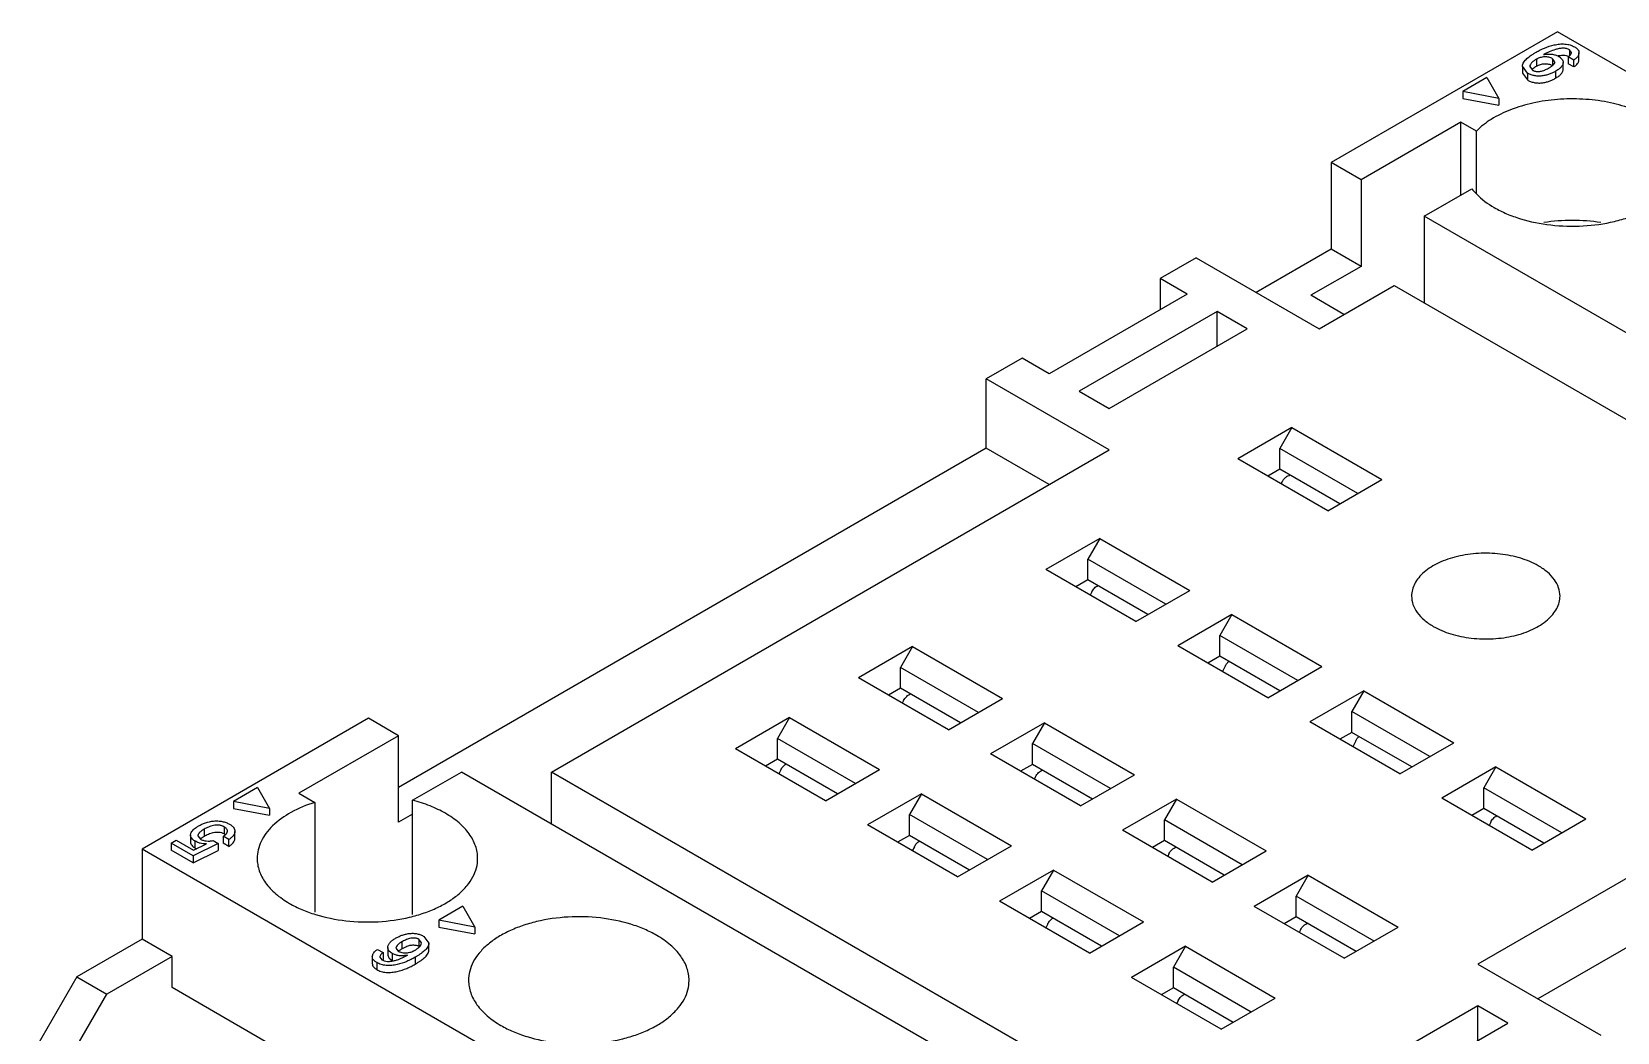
# Model space of a CAD drawing. Header units: millimetres. Extents: x 10.6 to 82, y 34.2 to 95.1.
# Drawn here: x 16.7 to 54.09, y 71.52 to 95.1 of the extents above; entities that cross this region are included whole.
import ezdxf

# ---------------------------------------------------------------- set-up
doc = ezdxf.new("R2010")
doc.units = ezdxf.units.MM
doc.header["$LTSCALE"] = 8.408249
doc.layers.get('0').update_dxf_attribs({"linetype": 'CONTINUOUS'})

msp = doc.modelspace()

# ---------------------------------------------------------------- linework, layer by layer
at = {"color": 7}
for p, q in [((52.675, 95.104), (47.336, 92.021)), ((73.322, 83.183), (52.675, 95.104)), ((52.959, 94.68), (52.959, 94.549)), ((53.005, 94.613), (52.959, 94.68)), ((53.182, 94.445), (53.182, 94.608)), ((51.848, 94.29), (51.848, 94.127)), ((51.966, 94.13), (51.848, 94.29)), ((52.021, 94.285), (52.087, 94.196)), ((52.182, 94.456), (52.182, 94.293)), ((52.559, 94.468), (52.559, 94.314)), ((52.616, 94.396), (52.559, 94.468)), ((52.807, 94.214), (52.807, 94.378)), ((52.926, 94.511), (52.926, 94.348)), ((53.058, 94.435), (52.926, 94.511)), ((53.058, 94.272), (52.926, 94.348)), ((53.058, 94.272), (53.058, 94.435)), ((51.013, 94.022), (50.447, 93.695)), ((51.013, 94.022), (51.296, 93.532)), ((51.848, 94.127), (51.966, 93.967)), ((51.966, 94.13), (51.966, 93.967)), ((52.629, 94.17), (52.629, 94.007)), ((50.447, 93.695), (50.447, 93.532)), ((51.296, 93.532), (50.447, 93.695)), ((50.447, 93.532), (51.296, 93.369)), ((51.296, 93.532), (51.296, 93.369)), ((50.396, 92.971), (48.043, 91.613)), ((50.396, 91.251), (50.396, 92.971)), ((50.763, 92.759), (50.396, 92.971)), ((50.763, 91.284), (50.763, 92.759)), ((47.336, 92.021), (47.336, 89.98)), ((48.043, 91.613), (47.336, 92.021)), ((48.043, 91.613), (48.043, 89.572)), ((49.533, 90.753), (50.656, 91.401)), ((49.533, 90.753), (49.533, 88.712)), ((65.792, 81.366), (49.533, 90.753)), ((44.154, 89.776), (43.306, 89.286)), ((44.154, 89.776), (47.053, 88.102)), ((47.336, 89.98), (45.568, 88.959)), ((48.043, 89.572), (47.336, 89.98)), ((48.043, 89.572), (46.86, 88.889)), ((43.306, 89.286), (43.306, 88.551)), ((43.942, 88.919), (43.306, 89.286)), ((47.053, 88.102), (48.821, 89.123)), ((48.821, 89.123), (65.792, 79.325)), ((43.942, 88.919), (40.689, 87.041)), ((47.638, 88.44), (46.86, 88.889)), ((44.649, 88.51), (41.396, 86.633)), ((44.649, 87.694), (44.649, 88.51)), ((45.356, 88.102), (44.649, 88.51)), ((42.104, 86.224), (45.356, 88.102)), ((40.053, 87.408), (39.204, 86.918)), ((40.689, 87.041), (40.053, 87.408)), ((39.204, 85.285), (39.204, 86.918)), ((42.104, 85.244), (39.204, 86.918)), ((41.396, 86.633), (42.104, 86.224)), ((46.41, 85.771), (45.137, 85.036)), ((46.41, 85.771), (46.127, 85.281)), ((46.41, 85.771), (48.531, 84.546)), ((39.204, 85.285), (25.345, 77.284)), ((40.689, 84.428), (39.204, 85.285)), ((46.127, 84.791), (46.127, 85.281)), ((47.965, 84.22), (46.127, 85.281)), ((28.951, 77.651), (42.104, 85.244)), ((47.258, 83.812), (45.137, 85.036)), ((46.127, 84.791), (45.844, 84.628)), ((47.541, 83.975), (46.127, 84.791)), ((47.258, 83.812), (48.531, 84.546)), ((46.179, 84.487), (46.159, 84.446)), ((41.884, 83.158), (40.612, 82.424)), ((41.884, 83.158), (41.602, 82.668)), ((41.884, 83.158), (44.006, 81.934)), ((41.602, 82.179), (41.602, 82.668)), ((43.44, 81.607), (41.602, 82.668)), ((42.733, 81.199), (40.612, 82.424)), ((41.602, 82.179), (41.319, 82.015)), ((43.016, 81.362), (41.602, 82.179)), ((41.696, 81.899), (41.657, 81.82)), ((42.733, 81.199), (44.006, 81.934)), ((44.996, 81.362), (43.723, 80.627)), ((44.996, 81.362), (44.713, 80.872)), ((44.996, 81.362), (47.117, 80.137)), ((44.713, 80.382), (44.713, 80.872)), ((46.551, 79.811), (44.713, 80.872)), ((37.465, 80.607), (36.192, 79.872)), ((37.465, 80.607), (37.182, 80.117)), ((37.465, 80.607), (39.586, 79.382)), ((45.844, 79.403), (43.723, 80.627)), ((63.67, 80.55), (50.801, 73.12)), ((37.182, 79.627), (37.182, 80.117)), ((39.021, 79.056), (37.182, 80.117)), ((44.713, 80.382), (44.43, 80.219)), ((46.127, 79.566), (44.713, 80.382)), ((44.85, 80.16), (44.779, 80.017)), ((45.844, 79.403), (47.117, 80.137)), ((38.314, 78.647), (36.192, 79.872)), ((37.182, 79.627), (36.899, 79.464)), ((38.596, 78.811), (37.182, 79.627)), ((37.255, 79.334), (37.226, 79.275)), ((38.314, 78.647), (39.586, 79.382)), ((48.107, 79.566), (46.834, 78.831)), ((48.107, 79.566), (47.824, 79.076)), ((48.107, 79.566), (50.228, 78.341)), ((24.638, 78.917), (19.299, 75.834)), ((25.345, 78.508), (24.638, 78.917)), ((34.566, 78.933), (33.293, 78.198)), ((34.566, 78.933), (34.283, 78.443)), ((34.566, 78.933), (36.687, 77.708)), ((47.824, 78.586), (47.824, 79.076)), ((49.663, 78.015), (47.824, 79.076)), ((63.67, 78.917), (52.215, 72.303)), ((40.576, 78.811), (39.303, 78.076)), ((40.576, 78.811), (40.293, 78.321)), ((40.576, 78.811), (42.698, 77.586)), ((48.955, 77.606), (46.834, 78.831)), ((47.824, 78.586), (47.541, 78.423)), ((49.238, 77.77), (47.824, 78.586)), ((25.345, 78.508), (22.995, 77.152)), ((25.345, 76.467), (25.345, 78.508)), ((35.414, 76.973), (33.293, 78.198)), ((34.283, 77.953), (34.283, 78.443)), ((36.121, 77.382), (34.283, 78.443)), ((40.293, 77.831), (40.293, 78.321)), ((42.132, 77.259), (40.293, 78.321)), ((47.918, 78.388), (47.848, 78.246)), ((48.955, 77.606), (50.228, 78.341)), ((34.283, 77.953), (34, 77.79)), ((35.697, 77.137), (34.283, 77.953)), ((41.425, 76.851), (39.303, 78.076)), ((40.293, 77.831), (40.011, 77.668)), ((41.708, 77.014), (40.293, 77.831)), ((51.218, 77.77), (49.945, 77.035)), ((51.218, 77.77), (50.935, 77.28)), ((51.218, 77.77), (53.34, 76.545)), ((25.68, 76.985), (26.832, 77.65)), ((43.094, 68.262), (26.832, 77.65)), ((28.951, 76.426), (28.951, 77.651)), ((43.801, 69.078), (28.951, 77.651)), ((34.363, 77.706), (34.315, 77.608)), ((35.414, 76.973), (36.687, 77.708)), ((40.367, 77.539), (40.337, 77.479)), ((41.425, 76.851), (42.698, 77.586)), ((22.022, 77.284), (21.456, 76.957)), ((22.022, 77.284), (22.305, 76.794)), ((22.995, 77.152), (23.371, 76.935)), ((37.677, 77.137), (36.404, 76.402)), ((37.677, 77.137), (37.394, 76.647)), ((37.677, 77.137), (39.798, 75.912)), ((52.067, 75.81), (49.945, 77.035)), ((50.935, 76.79), (50.935, 77.28)), ((52.774, 76.218), (50.935, 77.28)), ((21.456, 76.957), (21.456, 76.794)), ((22.305, 76.794), (21.456, 76.957)), ((21.456, 76.794), (22.305, 76.631)), ((22.305, 76.794), (22.305, 76.631)), ((23.371, 76.935), (23.371, 74.347)), ((25.68, 76.661), (25.345, 76.467)), ((25.68, 74.295), (25.68, 76.985)), ((37.394, 76.157), (37.394, 76.647)), ((39.233, 75.585), (37.394, 76.647)), ((43.688, 77.014), (42.415, 76.279)), ((43.688, 77.014), (43.405, 76.524)), ((43.688, 77.014), (45.809, 75.79)), ((50.935, 76.79), (50.653, 76.627)), ((52.35, 75.973), (50.935, 76.79)), ((20.764, 76.302), (20.764, 76.139)), ((21.236, 76.358), (21.236, 76.195)), ((38.526, 75.177), (36.404, 76.402)), ((44.536, 75.055), (42.415, 76.279)), ((43.405, 76.035), (43.405, 76.524)), ((45.243, 75.463), (43.405, 76.524)), ((51.1, 76.469), (51.062, 76.39)), ((52.067, 75.81), (53.34, 76.545)), ((19.987, 75.973), (20.105, 76.041)), ((19.987, 75.973), (19.987, 75.81)), ((20.503, 75.675), (19.987, 75.973)), ((20.105, 76.041), (20.512, 75.806)), ((20.444, 76.163), (20.444, 75.999)), ((21.092, 75.965), (20.503, 75.675)), ((20.512, 75.806), (20.817, 75.956)), ((20.545, 76.025), (20.545, 75.862)), ((20.616, 76.148), (20.674, 76.07)), ((20.974, 76.033), (21.092, 75.965)), ((21.092, 75.965), (21.092, 75.801)), ((21.21, 76.135), (21.21, 75.971)), ((21.343, 76.058), (21.21, 76.135)), ((21.343, 75.895), (21.21, 75.971)), ((21.227, 76.199), (21.236, 76.195)), ((21.343, 75.895), (21.343, 76.058)), ((21.49, 76.089), (21.49, 76.252)), ((37.394, 76.157), (37.111, 75.994)), ((38.808, 75.341), (37.394, 76.157)), ((38.526, 75.177), (39.798, 75.912)), ((43.405, 76.035), (43.122, 75.871)), ((44.819, 75.218), (43.405, 76.035)), ((19.299, 75.834), (19.299, 73.712)), ((39.947, 63.914), (19.299, 75.834)), ((20.503, 75.512), (19.987, 75.81)), ((20.503, 75.512), (21.092, 75.801)), ((20.503, 75.675), (20.503, 75.512)), ((37.51, 75.889), (37.462, 75.792)), ((43.513, 75.722), (43.484, 75.662)), ((44.536, 75.055), (45.809, 75.79)), ((40.788, 75.341), (39.516, 74.606)), ((40.788, 75.341), (40.506, 74.851)), ((40.788, 75.341), (42.91, 74.116)), ((46.799, 75.218), (45.526, 74.483)), ((46.799, 75.218), (46.516, 74.728)), ((46.799, 75.218), (48.92, 73.993)), ((40.506, 74.361), (40.506, 74.851)), ((42.344, 73.789), (40.506, 74.851)), ((26.865, 74.487), (26.3, 74.161)), ((26.865, 74.487), (27.148, 73.997)), ((41.637, 73.381), (39.516, 74.606)), ((47.647, 73.259), (45.526, 74.483)), ((46.516, 74.238), (46.516, 74.728)), ((48.354, 73.667), (46.516, 74.728)), ((26.3, 74.161), (26.3, 73.997)), ((27.148, 73.997), (26.3, 74.161)), ((40.506, 74.361), (40.223, 74.197)), ((41.92, 73.544), (40.506, 74.361)), ((40.656, 74.073), (40.608, 73.975)), ((41.637, 73.381), (42.91, 74.116)), ((46.516, 74.238), (46.233, 74.075)), ((47.93, 73.422), (46.516, 74.238)), ((19.299, 73.712), (17.758, 72.822)), ((20.007, 73.303), (19.299, 73.712)), ((25.824, 73.709), (25.824, 73.546)), ((25.887, 73.622), (25.824, 73.709)), ((25.945, 73.775), (26.064, 73.615)), ((26.3, 73.997), (27.148, 73.834)), ((27.148, 73.997), (27.148, 73.834)), ((46.617, 73.93), (46.588, 73.87)), ((47.647, 73.259), (48.92, 73.993)), ((20.007, 73.303), (18.465, 72.413)), ((20.007, 72.568), (20.007, 73.303)), ((24.729, 73.296), (24.729, 73.133)), ((24.853, 73.47), (24.986, 73.394)), ((24.907, 73.29), (24.954, 73.225)), ((24.986, 73.394), (24.986, 73.23)), ((25.094, 73.514), (25.094, 73.351)), ((25.198, 73.373), (25.198, 73.21)), ((25.286, 73.499), (25.338, 73.428)), ((25.423, 73.646), (25.423, 73.483)), ((25.738, 73.284), (25.738, 73.12)), ((26.064, 73.452), (26.064, 73.615)), ((43.9, 73.544), (42.627, 72.809)), ((43.9, 73.544), (43.617, 73.054)), ((43.9, 73.544), (46.021, 72.32)), ((24.832, 73.159), (24.832, 72.996)), ((24.961, 73.221), (24.975, 73.214)), ((24.975, 73.223), (24.986, 73.23)), ((25.198, 73.21), (25.22, 73.198)), ((43.617, 72.564), (43.617, 73.054)), ((45.455, 71.993), (43.617, 73.054)), ((50.801, 73.12), (53.7, 71.446)), ((17.758, 72.822), (16.697, 70.984)), ((17.758, 72.822), (18.465, 72.413)), ((23.648, 70.466), (20.007, 72.568)), ((44.748, 71.585), (42.627, 72.809)), ((43.617, 72.564), (43.334, 72.401)), ((45.031, 71.748), (43.617, 72.564)), ((17.404, 70.576), (18.465, 72.413)), ((43.732, 72.264), (43.697, 72.192)), ((44.748, 71.585), (46.021, 72.32)), ((50.801, 72.14), (47.548, 70.262)), ((50.801, 71.323), (50.801, 72.14)), ((51.508, 71.732), (50.801, 72.14)), ((48.256, 69.854), (51.508, 71.732))]:
    msp.add_line(p, q, dxfattribs=at)
msp.add_arc((25.692, 74.614), 1.573, 242.0183, 242.3081, dxfattribs=at)
for points, knots in [([(51.848, 94.29), (51.848, 94.306), (51.854, 94.34), (51.878, 94.388), (51.913, 94.432), (51.972, 94.488), (52.041, 94.539), (52.115, 94.587), (52.154, 94.61), (52.173, 94.621)], [0, 0, 0, 0, 0.102158, 0.210594, 0.327731, 0.452571, 0.718945, 0.857995, 1, 1, 1, 1]), ([(52.173, 94.621), (52.205, 94.639), (52.269, 94.675), (52.408, 94.738), (52.56, 94.788), (52.723, 94.815), (52.83, 94.817), (52.915, 94.807), (52.975, 94.792), (53.03, 94.772), (53.063, 94.755), (53.079, 94.746)], [0, 0, 0, 0, 0.113169, 0.230695, 0.480573, 0.613538, 0.749492, 0.816566, 0.881273, 0.942572, 1, 1, 1, 1]), ([(52.959, 94.68), (52.947, 94.685), (52.924, 94.697), (52.87, 94.713), (52.798, 94.718), (52.712, 94.706), (52.606, 94.678), (52.506, 94.64), (52.412, 94.597), (52.366, 94.575), (52.344, 94.563)], [0, 0, 0, 0, 0.058346, 0.121706, 0.256675, 0.391124, 0.520175, 0.765493, 0.883894, 1, 1, 1, 1]), ([(52.926, 94.511), (52.937, 94.518), (52.962, 94.534), (52.988, 94.562), (53.001, 94.591), (53.005, 94.606), (53.005, 94.613)], [0, 0, 0, 0, 0.288042, 0.667612, 0.838217, 1, 1, 1, 1]), ([(53.182, 94.608), (53.182, 94.6), (53.18, 94.584), (53.174, 94.56), (53.164, 94.537), (53.145, 94.505), (53.118, 94.477), (53.086, 94.452), (53.068, 94.441), (53.058, 94.435)], [0, 0, 0, 0, 0.108389, 0.218853, 0.332661, 0.45162, 0.709686, 0.851094, 1, 1, 1, 1]), ([(53.079, 94.746), (53.087, 94.741), (53.102, 94.732), (53.128, 94.713), (53.156, 94.686), (53.174, 94.654), (53.181, 94.628), (53.182, 94.615), (53.182, 94.608)], [0, 0, 0, 0, 0.148126, 0.28982, 0.550986, 0.783497, 0.892748, 1, 1, 1, 1]), ([(52.182, 94.456), (52.172, 94.45), (52.152, 94.439), (52.115, 94.414), (52.081, 94.388), (52.052, 94.358), (52.03, 94.329), (52.021, 94.302), (52.021, 94.285)], [0, 0, 0, 0, 0.143521, 0.283312, 0.549194, 0.673302, 0.789974, 1, 1, 1, 1]), ([(52.072, 94.214), (52.079, 94.222), (52.114, 94.252), (52.152, 94.276), (52.182, 94.293)], [0, 0, 0, 0, 0.236942, 1, 1, 1, 1]), ([(52.087, 94.196), (52.094, 94.192), (52.109, 94.185), (52.134, 94.176), (52.16, 94.171), (52.198, 94.167), (52.236, 94.167), (52.273, 94.171), (52.308, 94.178), (52.35, 94.191), (52.396, 94.21), (52.44, 94.232), (52.468, 94.247), (52.481, 94.255)], [0, 0, 0, 0, 0.05841, 0.120366, 0.186313, 0.253862, 0.390527, 0.458017, 0.523841, 0.650247, 0.770759, 0.886995, 1, 1, 1, 1]), ([(52.559, 94.468), (52.545, 94.475), (52.517, 94.49), (52.471, 94.504), (52.42, 94.512), (52.351, 94.512), (52.283, 94.5), (52.229, 94.48), (52.202, 94.467), (52.189, 94.46), (52.182, 94.456)], [0, 0, 0, 0, 0.114594, 0.23867, 0.370281, 0.504975, 0.76539, 0.88636, 0.944114, 1, 1, 1, 1]), ([(52.182, 94.293), (52.189, 94.297), (52.203, 94.305), (52.232, 94.318), (52.273, 94.333), (52.325, 94.345), (52.361, 94.348), (52.38, 94.348)], [0, 0, 0, 0, 0.112335, 0.228694, 0.472972, 0.731521, 1, 1, 1, 1]), ([(52.344, 94.563), (52.359, 94.566), (52.39, 94.572), (52.453, 94.579), (52.517, 94.577), (52.579, 94.568), (52.623, 94.556), (52.663, 94.542), (52.688, 94.529), (52.7, 94.523)], [0, 0, 0, 0, 0.127458, 0.257326, 0.518938, 0.647294, 0.771127, 0.889259, 1, 1, 1, 1]), ([(52.38, 94.348), (52.391, 94.349), (52.418, 94.348), (52.461, 94.342), (52.492, 94.334), (52.507, 94.329)], [0, 0, 0, 0, 0.257978, 0.638092, 1, 1, 1, 1]), ([(52.481, 94.255), (52.49, 94.26), (52.506, 94.269), (52.529, 94.285), (52.551, 94.301), (52.568, 94.315), (52.581, 94.327), (52.589, 94.336), (52.596, 94.346), (52.609, 94.363), (52.617, 94.381), (52.617, 94.396)], [0, 0, 0, 0, 0.143156, 0.282011, 0.417871, 0.547966, 0.611123, 0.671885, 0.731292, 0.789431, 1, 1, 1, 1]), ([(52.507, 94.329), (52.516, 94.326), (52.534, 94.318), (52.55, 94.309), (52.559, 94.305)], [0, 0, 0, 0, 0.512086, 1, 1, 1, 1]), ([(52.807, 94.378), (52.807, 94.368), (52.805, 94.347), (52.79, 94.307), (52.762, 94.27), (52.728, 94.238), (52.687, 94.205), (52.652, 94.184), (52.629, 94.17)], [0, 0, 0, 0, 0.104597, 0.212983, 0.449226, 0.578387, 0.713627, 1, 1, 1, 1]), ([(52.681, 94.534), (52.688, 94.536), (52.718, 94.543), (52.749, 94.548), (52.772, 94.55)], [0, 0, 0, 0, 0.245497, 1, 1, 1, 1]), ([(52.7, 94.523), (52.708, 94.518), (52.724, 94.508), (52.752, 94.488), (52.78, 94.459), (52.803, 94.42), (52.807, 94.391), (52.807, 94.378)], [0, 0, 0, 0, 0.148508, 0.290445, 0.551287, 0.783947, 1, 1, 1, 1]), ([(52.772, 94.55), (52.787, 94.552), (52.842, 94.554), (52.898, 94.545), (52.936, 94.528)], [0, 0, 0, 0, 0.259871, 1, 1, 1, 1]), ([(53.058, 94.272), (53.068, 94.277), (53.086, 94.289), (53.118, 94.313), (53.145, 94.342), (53.164, 94.373), (53.174, 94.397), (53.18, 94.421), (53.182, 94.437), (53.182, 94.445)], [0, 0, 0, 0, 0.148906, 0.290314, 0.54838, 0.667339, 0.781147, 0.891611, 1, 1, 1, 1]), ([(52.629, 94.17), (52.618, 94.164), (52.595, 94.151), (52.546, 94.127), (52.481, 94.1), (52.397, 94.075), (52.307, 94.059), (52.214, 94.055), (52.137, 94.065), (52.079, 94.08), (52.038, 94.094), (52.001, 94.111), (51.977, 94.124), (51.966, 94.13)], [0, 0, 0, 0, 0.056091, 0.113505, 0.23302, 0.359014, 0.490815, 0.625993, 0.759209, 0.823116, 0.88465, 0.943431, 1, 1, 1, 1]), ([(51.966, 93.967), (51.977, 93.96), (52.001, 93.948), (52.038, 93.931), (52.079, 93.917), (52.137, 93.902), (52.214, 93.892), (52.307, 93.896), (52.397, 93.912), (52.481, 93.937), (52.546, 93.963), (52.595, 93.987), (52.618, 94), (52.629, 94.007)], [0, 0, 0, 0, 0.056569, 0.11535, 0.176884, 0.240791, 0.374007, 0.509185, 0.640986, 0.76698, 0.886495, 0.943909, 1, 1, 1, 1]), ([(52.629, 94.007), (52.652, 94.021), (52.687, 94.042), (52.728, 94.074), (52.762, 94.107), (52.79, 94.144), (52.805, 94.184), (52.807, 94.204), (52.807, 94.214)], [0, 0, 0, 0, 0.286373, 0.421613, 0.550774, 0.787017, 0.895403, 1, 1, 1, 1]), ([(54.863, 93.081), (54.715, 93.166), (54.386, 93.314), (53.849, 93.457), (53.27, 93.527), (52.678, 93.52), (52.104, 93.437), (51.577, 93.282), (51.123, 93.062), (50.867, 92.866), (50.763, 92.759)], [0, 0, 0, 0, 0.118243, 0.246874, 0.382072, 0.519258, 0.653633, 0.780709, 0.896859, 1, 1, 1, 1]), ([(51.186, 90.958), (51.28, 90.904), (51.48, 90.805), (51.92, 90.646), (52.525, 90.525), (53.276, 90.504), (53.895, 90.591), (54.358, 90.724), (54.67, 90.85), (54.948, 91.001), (55.185, 91.175), (55.377, 91.367), (55.518, 91.575), (55.605, 91.794), (55.625, 91.945), (55.625, 92.019)], [0, 0, 0, 0, 0.062392, 0.12881, 0.270304, 0.417367, 0.561619, 0.630255, 0.695382, 0.756364, 0.812833, 0.864766, 0.912567, 0.957168, 1, 1, 1, 1]), ([(50.656, 91.401), (50.689, 91.359), (50.842, 91.185), (51.032, 91.047), (51.186, 90.958)], [0, 0, 0, 0, 0.23164, 1, 1, 1, 1]), ([(52.356, 90.612), (52.577, 90.646), (53.026, 90.679), (53.474, 90.646), (53.696, 90.612)], [0, 0, 0, 0, 0.500005, 1, 1, 1, 1]), ([(46.179, 84.487), (46.189, 84.508), (46.214, 84.547), (46.261, 84.597), (46.315, 84.634), (46.355, 84.649), (46.375, 84.654)], [0, 0, 0, 0, 0.264323, 0.520839, 0.766338, 1, 1, 1, 1]), ([(52.222, 82.513), (52.093, 82.588), (51.799, 82.709), (51.321, 82.805), (50.816, 82.819), (50.324, 82.75), (49.886, 82.603), (49.581, 82.418), (49.402, 82.238), (49.307, 82.098), (49.248, 81.951), (49.235, 81.849), (49.235, 81.799)], [0, 0, 0, 0, 0.128693, 0.27028, 0.417439, 0.561781, 0.69545, 0.812714, 0.864676, 0.912511, 0.957139, 1, 1, 1, 1]), ([(52.735, 81.799), (52.735, 81.866), (52.71, 82.005), (52.605, 82.198), (52.438, 82.373), (52.299, 82.469), (52.222, 82.513)], [0, 0, 0, 0, 0.217782, 0.450915, 0.710306, 1, 1, 1, 1]), ([(41.696, 81.899), (41.712, 81.931), (41.753, 81.99), (41.811, 82.033), (41.842, 82.048)], [0, 0, 0, 0, 0.514977, 1, 1, 1, 1]), ([(49.235, 81.799), (49.235, 81.732), (49.259, 81.593), (49.365, 81.4), (49.531, 81.225), (49.671, 81.129), (49.747, 81.085)], [0, 0, 0, 0, 0.217782, 0.450915, 0.710306, 1, 1, 1, 1]), ([(49.747, 81.085), (49.877, 81.01), (50.17, 80.889), (50.648, 80.793), (51.154, 80.779), (51.646, 80.848), (52.084, 80.995), (52.389, 81.18), (52.568, 81.36), (52.663, 81.5), (52.721, 81.647), (52.735, 81.749), (52.735, 81.799)], [0, 0, 0, 0, 0.128693, 0.27028, 0.417439, 0.561781, 0.69545, 0.812714, 0.864676, 0.912511, 0.957139, 1, 1, 1, 1]), ([(44.85, 80.16), (44.859, 80.179), (44.882, 80.216), (44.91, 80.248), (44.926, 80.262)], [0, 0, 0, 0, 0.506597, 1, 1, 1, 1]), ([(37.255, 79.334), (37.265, 79.352), (37.286, 79.388), (37.327, 79.434), (37.375, 79.471), (37.41, 79.487), (37.428, 79.493)], [0, 0, 0, 0, 0.262246, 0.517983, 0.764251, 1, 1, 1, 1]), ([(47.918, 78.388), (47.928, 78.407), (47.95, 78.444), (47.979, 78.476), (47.995, 78.49)], [0, 0, 0, 0, 0.506597, 1, 1, 1, 1]), ([(34.363, 77.706), (34.377, 77.734), (34.411, 77.786), (34.459, 77.826), (34.484, 77.842)], [0, 0, 0, 0, 0.511966, 1, 1, 1, 1]), ([(40.367, 77.539), (40.376, 77.557), (40.397, 77.593), (40.438, 77.639), (40.485, 77.675), (40.52, 77.692), (40.538, 77.698)], [0, 0, 0, 0, 0.262126, 0.517818, 0.764127, 1, 1, 1, 1]), ([(23.371, 76.935), (23.178, 76.874), (22.823, 76.729), (22.44, 76.461), (22.219, 76.212), (22.102, 76.021), (22.03, 75.821), (22.013, 75.683), (22.013, 75.616)], [0, 0, 0, 0, 0.30224, 0.567393, 0.685899, 0.795997, 0.89973, 1, 1, 1, 1]), ([(26.452, 76.678), (26.336, 76.744), (26.084, 76.864), (25.819, 76.949), (25.68, 76.985)], [0, 0, 0, 0, 0.48203, 1, 1, 1, 1]), ([(27.213, 75.616), (27.213, 75.665), (27.205, 75.765), (27.153, 75.964), (27.02, 76.209), (26.773, 76.469), (26.566, 76.612), (26.452, 76.678)], [0, 0, 0, 0, 0.108162, 0.218372, 0.451339, 0.710478, 1, 1, 1, 1]), ([(20.444, 76.163), (20.444, 76.173), (20.447, 76.194), (20.46, 76.231), (20.488, 76.27), (20.529, 76.31), (20.578, 76.347), (20.614, 76.369), (20.633, 76.38)], [0, 0, 0, 0, 0.104384, 0.212482, 0.387598, 0.578779, 0.783955, 1, 1, 1, 1]), ([(20.764, 76.302), (20.746, 76.292), (20.719, 76.276), (20.687, 76.252), (20.664, 76.233), (20.648, 76.217), (20.637, 76.203), (20.628, 76.189), (20.619, 76.171), (20.617, 76.155), (20.617, 76.148)], [0, 0, 0, 0, 0.282604, 0.417759, 0.548349, 0.672478, 0.732089, 0.789109, 0.897332, 1, 1, 1, 1]), ([(20.633, 76.38), (20.658, 76.394), (20.71, 76.422), (20.826, 76.468), (20.955, 76.497), (21.072, 76.499), (21.14, 76.494), (21.206, 76.484), (21.267, 76.466), (21.324, 76.442), (21.35, 76.428), (21.362, 76.421)], [0, 0, 0, 0, 0.113154, 0.23266, 0.490423, 0.625466, 0.692724, 0.758658, 0.884388, 0.94354, 1, 1, 1, 1]), ([(21.236, 76.358), (21.227, 76.363), (21.21, 76.372), (21.182, 76.383), (21.151, 76.392), (21.108, 76.399), (21.052, 76.401), (20.986, 76.393), (20.924, 76.377), (20.867, 76.355), (20.814, 76.33), (20.78, 76.312), (20.764, 76.302)], [0, 0, 0, 0, 0.05741, 0.118003, 0.18165, 0.248044, 0.383999, 0.518375, 0.64713, 0.769368, 0.886834, 1, 1, 1, 1]), ([(21.314, 76.259), (21.314, 76.269), (21.312, 76.283), (21.302, 76.301), (21.289, 76.318), (21.267, 76.339), (21.246, 76.351), (21.236, 76.358)], [0, 0, 0, 0, 0.213676, 0.32795, 0.448757, 0.711374, 1, 1, 1, 1]), ([(21.362, 76.421), (21.372, 76.415), (21.39, 76.404), (21.415, 76.386), (21.438, 76.366), (21.462, 76.339), (21.484, 76.302), (21.49, 76.268), (21.49, 76.252)], [0, 0, 0, 0, 0.148137, 0.289744, 0.424723, 0.551476, 0.784361, 1, 1, 1, 1]), ([(51.1, 76.469), (51.116, 76.502), (51.157, 76.561), (51.215, 76.603), (51.246, 76.618)], [0, 0, 0, 0, 0.514977, 1, 1, 1, 1]), ([(20.545, 76.025), (20.538, 76.03), (20.523, 76.039), (20.497, 76.058), (20.47, 76.085), (20.448, 76.123), (20.444, 76.15), (20.444, 76.163)], [0, 0, 0, 0, 0.148759, 0.290447, 0.550874, 0.783607, 1, 1, 1, 1]), ([(20.444, 75.999), (20.444, 75.987), (20.448, 75.959), (20.47, 75.922), (20.497, 75.895), (20.523, 75.875), (20.538, 75.866), (20.545, 75.862)], [0, 0, 0, 0, 0.216393, 0.449126, 0.709553, 0.851241, 1, 1, 1, 1]), ([(20.817, 75.956), (20.767, 75.956), (20.692, 75.961), (20.603, 75.993), (20.564, 76.015), (20.545, 76.025)], [0, 0, 0, 0, 0.530234, 0.773507, 1, 1, 1, 1]), ([(20.669, 76.073), (20.683, 76.086), (20.714, 76.109), (20.747, 76.129), (20.764, 76.139)], [0, 0, 0, 0, 0.485692, 1, 1, 1, 1]), ([(20.674, 76.07), (20.684, 76.065), (20.705, 76.053), (20.751, 76.036), (20.815, 76.023), (20.895, 76.023), (20.948, 76.029), (20.974, 76.033)], [0, 0, 0, 0, 0.110258, 0.226966, 0.478167, 0.740236, 1, 1, 1, 1]), ([(20.764, 76.139), (20.78, 76.148), (20.813, 76.166), (20.865, 76.19), (20.92, 76.212), (20.98, 76.228), (21.045, 76.237), (21.11, 76.236), (21.172, 76.224), (21.21, 76.209), (21.227, 76.199)], [0, 0, 0, 0, 0.112917, 0.230048, 0.35173, 0.479795, 0.613482, 0.749371, 0.880455, 1, 1, 1, 1]), ([(21.21, 76.135), (21.217, 76.139), (21.231, 76.147), (21.253, 76.163), (21.276, 76.182), (21.303, 76.212), (21.314, 76.241), (21.314, 76.259)], [0, 0, 0, 0, 0.146695, 0.287797, 0.488518, 0.674319, 1, 1, 1, 1]), ([(21.49, 76.252), (21.49, 76.234), (21.482, 76.196), (21.455, 76.154), (21.427, 76.123), (21.401, 76.1), (21.373, 76.078), (21.353, 76.065), (21.343, 76.058)], [0, 0, 0, 0, 0.216188, 0.451461, 0.579609, 0.713978, 0.854271, 1, 1, 1, 1]), ([(21.343, 75.895), (21.353, 75.902), (21.373, 75.915), (21.401, 75.936), (21.427, 75.959), (21.455, 75.99), (21.482, 76.032), (21.49, 76.071), (21.49, 76.089)], [0, 0, 0, 0, 0.145729, 0.286022, 0.420391, 0.548539, 0.783812, 1, 1, 1, 1]), ([(37.51, 75.889), (37.524, 75.917), (37.558, 75.969), (37.605, 76.01), (37.631, 76.025)], [0, 0, 0, 0, 0.511966, 1, 1, 1, 1]), ([(22.013, 75.616), (22.013, 75.567), (22.022, 75.467), (22.074, 75.268), (22.206, 75.023), (22.454, 74.763), (22.661, 74.621), (22.775, 74.555)], [0, 0, 0, 0, 0.108162, 0.218371, 0.451343, 0.710456, 1, 1, 1, 1]), ([(22.775, 74.555), (22.868, 74.501), (23.068, 74.402), (23.508, 74.243), (24.114, 74.122), (24.864, 74.101), (25.484, 74.188), (25.946, 74.321), (26.259, 74.447), (26.537, 74.598), (26.774, 74.771), (26.965, 74.964), (27.106, 75.171), (27.194, 75.39), (27.213, 75.542), (27.213, 75.616)], [0, 0, 0, 0, 0.062392, 0.12881, 0.270304, 0.417367, 0.561619, 0.630255, 0.695382, 0.756364, 0.812833, 0.864766, 0.912567, 0.957168, 1, 1, 1, 1]), ([(43.513, 75.722), (43.522, 75.741), (43.544, 75.776), (43.585, 75.822), (43.631, 75.858), (43.666, 75.875), (43.684, 75.881)], [0, 0, 0, 0, 0.262126, 0.517818, 0.764127, 1, 1, 1, 1]), ([(31.437, 73.799), (31.344, 73.853), (31.143, 73.952), (30.704, 74.111), (30.098, 74.232), (29.347, 74.253), (28.728, 74.166), (28.266, 74.033), (27.953, 73.907), (27.675, 73.756), (27.438, 73.583), (27.246, 73.39), (27.105, 73.183), (27.018, 72.964), (26.999, 72.812), (26.998, 72.738)], [0, 0, 0, 0, 0.062392, 0.12881, 0.270304, 0.417367, 0.561619, 0.630255, 0.695382, 0.756364, 0.812833, 0.864766, 0.912567, 0.957168, 1, 1, 1, 1]), ([(40.656, 74.073), (40.67, 74.101), (40.705, 74.153), (40.752, 74.193), (40.778, 74.209)], [0, 0, 0, 0, 0.511966, 1, 1, 1, 1]), ([(46.617, 73.93), (46.627, 73.949), (46.648, 73.984), (46.689, 74.03), (46.736, 74.066), (46.771, 74.083), (46.788, 74.089)], [0, 0, 0, 0, 0.262126, 0.517818, 0.764127, 1, 1, 1, 1]), ([(25.094, 73.514), (25.094, 73.535), (25.101, 73.567), (25.124, 73.605), (25.154, 73.644), (25.194, 73.678), (25.239, 73.709), (25.263, 73.724), (25.275, 73.731)], [0, 0, 0, 0, 0.212429, 0.327041, 0.448481, 0.71288, 0.853861, 1, 1, 1, 1]), ([(25.275, 73.731), (25.298, 73.744), (25.346, 73.77), (25.424, 73.803), (25.509, 73.829), (25.599, 73.846), (25.694, 73.851), (25.772, 73.841), (25.831, 73.826), (25.872, 73.811), (25.91, 73.794), (25.934, 73.781), (25.945, 73.775)], [0, 0, 0, 0, 0.113469, 0.23256, 0.358019, 0.489607, 0.625078, 0.758689, 0.822723, 0.884334, 0.943302, 1, 1, 1, 1]), ([(25.824, 73.709), (25.817, 73.713), (25.802, 73.72), (25.776, 73.729), (25.749, 73.734), (25.711, 73.738), (25.663, 73.737), (25.591, 73.725), (25.525, 73.699), (25.465, 73.67), (25.437, 73.654), (25.423, 73.646)], [0, 0, 0, 0, 0.058339, 0.12096, 0.186932, 0.254699, 0.391337, 0.524336, 0.77065, 0.886895, 1, 1, 1, 1]), ([(32.198, 72.738), (32.198, 72.787), (32.19, 72.887), (32.138, 73.086), (32.005, 73.331), (31.758, 73.591), (31.551, 73.734), (31.437, 73.799)], [0, 0, 0, 0, 0.108162, 0.218372, 0.451339, 0.710478, 1, 1, 1, 1]), ([(24.729, 73.296), (24.729, 73.312), (24.735, 73.337), (24.747, 73.368), (24.766, 73.399), (24.793, 73.428), (24.825, 73.453), (24.844, 73.464), (24.853, 73.47)], [0, 0, 0, 0, 0.218344, 0.332029, 0.45111, 0.709371, 0.850921, 1, 1, 1, 1]), ([(24.832, 73.159), (24.825, 73.164), (24.81, 73.173), (24.783, 73.192), (24.756, 73.219), (24.734, 73.256), (24.729, 73.283), (24.729, 73.296)], [0, 0, 0, 0, 0.148181, 0.289957, 0.551362, 0.784172, 1, 1, 1, 1]), ([(25.738, 73.284), (25.707, 73.266), (25.642, 73.23), (25.503, 73.167), (25.351, 73.117), (25.188, 73.09), (25.081, 73.088), (24.996, 73.098), (24.937, 73.113), (24.882, 73.132), (24.848, 73.15), (24.832, 73.159)], [0, 0, 0, 0, 0.113169, 0.230695, 0.480573, 0.613538, 0.749492, 0.816566, 0.881273, 0.942572, 1, 1, 1, 1]), ([(24.986, 73.394), (24.975, 73.387), (24.954, 73.373), (24.928, 73.348), (24.912, 73.32), (24.907, 73.3), (24.907, 73.29)], [0, 0, 0, 0, 0.288849, 0.54911, 0.782922, 1, 1, 1, 1]), ([(24.975, 73.214), (25.022, 73.191), (25.106, 73.181), (25.212, 73.195), (25.289, 73.214), (25.36, 73.239), (25.429, 73.268), (25.493, 73.298), (25.535, 73.321), (25.556, 73.332)], [0, 0, 0, 0, 0.259397, 0.394113, 0.523641, 0.647799, 0.768199, 0.885385, 1, 1, 1, 1]), ([(25.198, 73.373), (25.169, 73.39), (25.118, 73.426), (25.094, 73.487), (25.094, 73.514)], [0, 0, 0, 0, 0.55314, 1, 1, 1, 1]), ([(25.094, 73.351), (25.094, 73.324), (25.118, 73.262), (25.169, 73.227), (25.198, 73.21)], [0, 0, 0, 0, 0.44686, 1, 1, 1, 1]), ([(25.556, 73.332), (25.54, 73.329), (25.509, 73.324), (25.445, 73.318), (25.381, 73.316), (25.319, 73.326), (25.275, 73.338), (25.235, 73.353), (25.21, 73.366), (25.198, 73.373)], [0, 0, 0, 0, 0.128765, 0.258796, 0.52096, 0.649386, 0.772543, 0.889749, 1, 1, 1, 1]), ([(25.423, 73.646), (25.406, 73.636), (25.373, 73.616), (25.33, 73.582), (25.297, 73.544), (25.285, 73.513), (25.285, 73.499)], [0, 0, 0, 0, 0.283875, 0.549248, 0.788947, 1, 1, 1, 1]), ([(25.338, 73.428), (25.345, 73.425), (25.358, 73.417), (25.387, 73.405), (25.428, 73.393), (25.48, 73.386), (25.55, 73.388), (25.618, 73.4), (25.673, 73.42), (25.702, 73.433), (25.715, 73.44), (25.721, 73.444)], [0, 0, 0, 0, 0.056148, 0.114684, 0.239538, 0.371698, 0.506033, 0.765549, 0.886479, 0.944213, 1, 1, 1, 1]), ([(25.339, 73.425), (25.345, 73.43), (25.371, 73.451), (25.401, 73.469), (25.423, 73.483)], [0, 0, 0, 0, 0.23925, 1, 1, 1, 1]), ([(25.423, 73.483), (25.435, 73.489), (25.465, 73.506), (25.516, 73.532), (25.557, 73.548), (25.578, 73.554)], [0, 0, 0, 0, 0.24014, 0.610965, 1, 1, 1, 1]), ([(25.578, 73.554), (25.591, 73.559), (25.617, 73.566), (25.659, 73.573), (25.702, 73.574), (25.731, 73.572), (25.745, 73.571)], [0, 0, 0, 0, 0.239818, 0.4897, 0.745293, 1, 1, 1, 1]), ([(25.721, 73.444), (25.732, 73.45), (25.752, 73.462), (25.791, 73.488), (25.846, 73.531), (25.887, 73.585), (25.887, 73.622)], [0, 0, 0, 0, 0.145184, 0.286339, 0.554164, 1, 1, 1, 1]), ([(26.064, 73.615), (26.064, 73.599), (26.058, 73.565), (26.034, 73.517), (25.998, 73.473), (25.939, 73.417), (25.87, 73.366), (25.796, 73.318), (25.758, 73.295), (25.738, 73.284)], [0, 0, 0, 0, 0.102122, 0.210606, 0.327861, 0.452739, 0.719026, 0.858035, 1, 1, 1, 1]), ([(25.738, 73.12), (25.758, 73.132), (25.796, 73.155), (25.87, 73.203), (25.939, 73.253), (25.998, 73.31), (26.034, 73.354), (26.058, 73.401), (26.064, 73.435), (26.064, 73.452)], [0, 0, 0, 0, 0.141965, 0.280974, 0.547261, 0.672139, 0.789394, 0.897878, 1, 1, 1, 1]), ([(25.745, 73.571), (25.759, 73.569), (25.781, 73.564), (25.807, 73.555), (25.818, 73.549), (25.824, 73.546)], [0, 0, 0, 0, 0.523224, 0.768507, 1, 1, 1, 1]), ([(24.729, 73.133), (24.729, 73.12), (24.734, 73.093), (24.756, 73.055), (24.783, 73.029), (24.81, 73.009), (24.825, 73), (24.832, 72.996)], [0, 0, 0, 0, 0.215828, 0.448638, 0.710043, 0.851819, 1, 1, 1, 1]), ([(24.832, 72.996), (24.848, 72.987), (24.882, 72.969), (24.937, 72.949), (24.996, 72.935), (25.081, 72.924), (25.188, 72.927), (25.351, 72.954), (25.503, 73.004), (25.642, 73.067), (25.707, 73.103), (25.738, 73.12)], [0, 0, 0, 0, 0.057428, 0.118727, 0.183434, 0.250508, 0.386462, 0.519427, 0.769305, 0.886831, 1, 1, 1, 1]), ([(26.998, 72.738), (26.998, 72.689), (27.007, 72.589), (27.059, 72.39), (27.192, 72.145), (27.439, 71.885), (27.646, 71.742), (27.76, 71.677)], [0, 0, 0, 0, 0.108162, 0.218372, 0.451339, 0.710478, 1, 1, 1, 1]), ([(27.76, 71.677), (27.853, 71.623), (28.054, 71.524), (28.493, 71.365), (29.099, 71.244), (29.849, 71.223), (30.469, 71.31), (30.931, 71.443), (31.244, 71.569), (31.522, 71.72), (31.759, 71.893), (31.95, 72.085), (32.092, 72.293), (32.179, 72.512), (32.198, 72.664), (32.198, 72.738)], [0, 0, 0, 0, 0.062392, 0.12881, 0.270304, 0.417367, 0.561619, 0.630255, 0.695382, 0.756364, 0.812833, 0.864766, 0.912567, 0.957168, 1, 1, 1, 1]), ([(43.732, 72.264), (43.749, 72.298), (43.792, 72.359), (43.854, 72.403), (43.886, 72.417)], [0, 0, 0, 0, 0.516024, 1, 1, 1, 1])]:
    msp.add_open_spline(points, degree=3, knots=knots, dxfattribs=at)
for points in [[(21.236, 76.195), (21.244, 76.19), (21.252, 76.185), (21.26, 76.179)], [(20.545, 75.862), (20.558, 75.855), (20.571, 75.848), (20.584, 75.841)], [(25.824, 73.546), (25.83, 73.542), (25.836, 73.539), (25.841, 73.535)]]:
    msp.add_open_spline(points, degree=3, dxfattribs=at)

doc.saveas('drawing.dxf')
